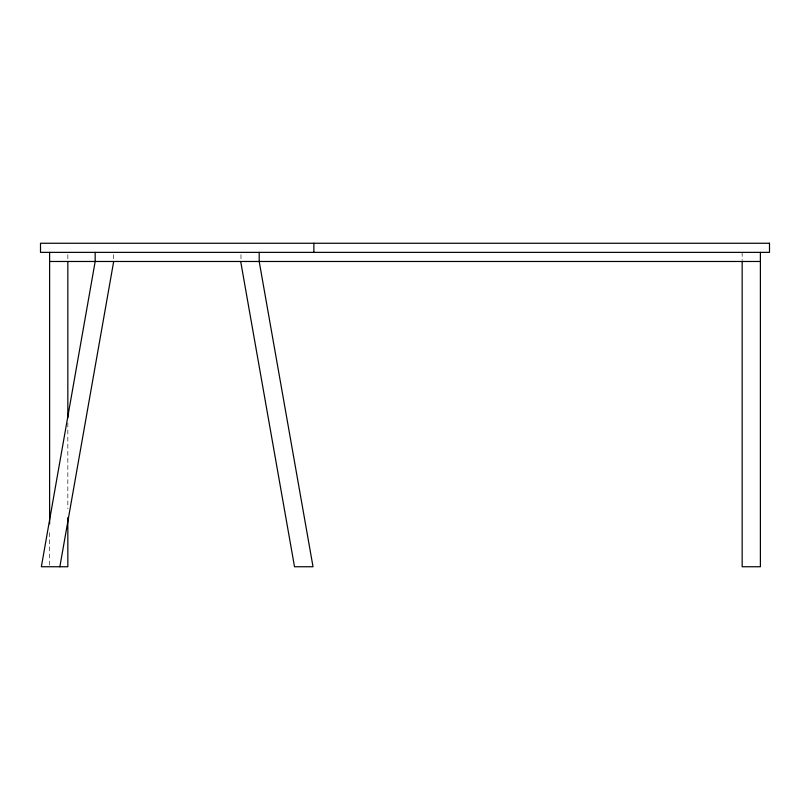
<?xml version="1.0" encoding="UTF-8"?>
<svg xmlns="http://www.w3.org/2000/svg" width="810" height="810" viewBox="0 0 810 810"><rect width="100%" height="100%" fill="white"/><g stroke="black" fill="none" stroke-linecap="round" stroke-linejoin="round"><path stroke-width="0.61" stroke-dasharray="4.05 3.04" d="M742.163 252.366L742.163 260.334M240.975 254.644L240.975 260.334M113.4 254.644L113.4 260.334M67.837 254.644L67.837 260.334M67.837 422.942L67.837 508.72M49.612 532.686L49.612 565.481"/><path stroke-width="1.21" d="M59.859 566.747L113.683 261.478M49.612 261.478L760.387 261.478M240.691 261.478L294.516 566.747L313.024 566.747L259.2 261.478L259.2 252.366M760.387 252.366L760.387 566.747L742.163 566.747L742.163 261.478M313.875 243.253L313.875 252.366M95.175 252.366L95.175 261.478L41.351 566.747L67.837 566.747L67.837 517.549M67.837 261.478L67.837 417.899M49.612 252.366L49.612 523.857M769.5 243.253L40.5 243.253L40.5 252.366L769.5 252.366L769.5 243.253"/></g></svg>
